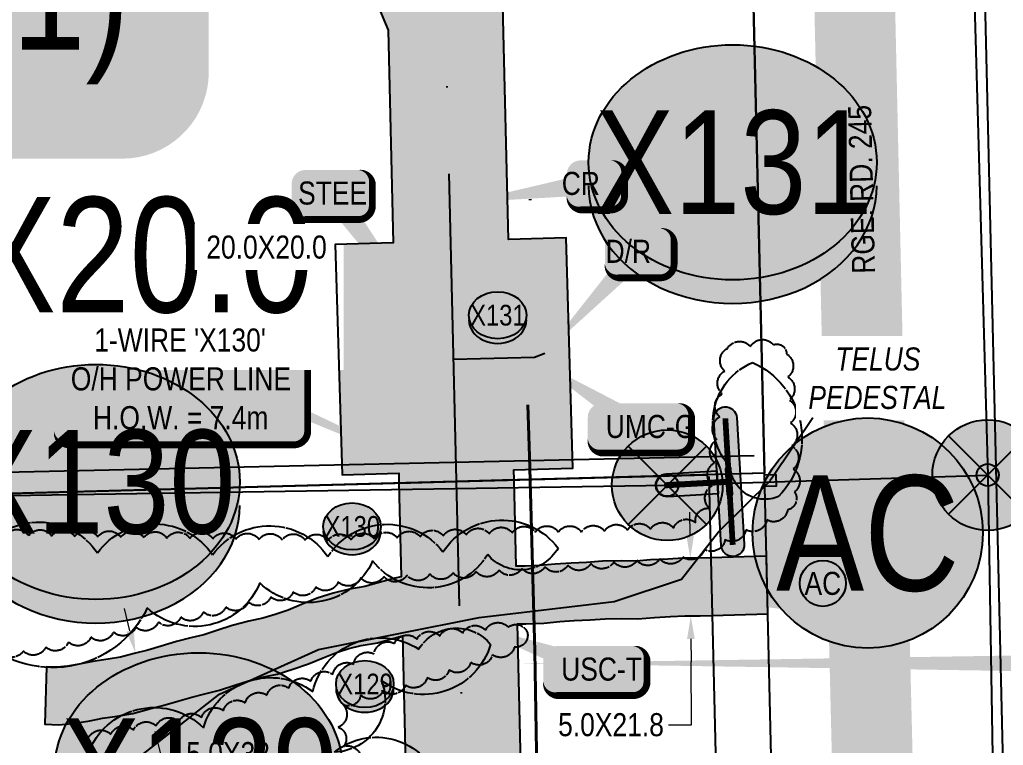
# Model space of a CAD drawing. Extents: x 88833 to 97610, y 5963373 to 5974710.
# Drawn here: x 95498.7 to 95584, y 5967934.9 to 5967997.9 of the extents above; entities that cross this region are included whole.
import ezdxf
from ezdxf.enums import TextEntityAlignment as Align

# ---------------------------------------------------------------- set-up
doc = ezdxf.new("R2010")
doc.units = 0
doc.header["$LTSCALE"] = 5
doc.header["$PDSIZE"] = 5
for name, pattern in [('0', [1, 1, 0]), ('COOP2', [10, 5, -1, 0, -1, 0, -1, 0, -1, 0, -1]), ('DASHDOT', [25.4, 12.7, -6.35, 0, -6.35])]:
    doc.linetypes.add(name, pattern=pattern)
doc.layers.get('Defpoints').update_dxf_attribs({"color": 9})
for name, color, linetype in [('Abandoned', 7, 'Continuous'), ('AS-FENCE', 48, 'foc-FENCE'), ('AS-POWER', 104, 'foc-POWER'), ('AS-POWER-EXISTING-PP', 72, 'Continuous'), ('AS-POWER-EXISTING-PP-1000', 72, 'Continuous'), ('AS-POWER-T-1000', 104, 'Continuous'), ('AS-ROADS', 254, 'Continuous'), ('AS-SYMBOL', 7, 'Continuous'), ('AS-SYMBOL-1000', 7, 'Continuous'), ('AS-TELEPHONE', 224, 'foc-TEL'), ('AS-TELEPHONE-T-1000', 224, 'Continuous'), ('C-SYMBOL', 7, 'Continuous'), ('CG-NOTES', 7, 'Continuous'), ('CG-NOTES-1000', 7, 'Continuous'), ('L-ROAD-T-1000', 7, 'Continuous'), ('L-SEC', 7, 'Continuous'), ('L-TITLEDB', 4, 'Continuous'), ('P-APEX RECON PAY ITEMS', 240, 'Continuous'), ('P-APEX RECON PAY ITEMS-1000', 240, 'Continuous'), ('P-APEX RECON-10m BUFFER', 51, 'COOP2'), ('P-APEX RECON-URBAN', 30, 'COOP2'), ('P-APEX RECON-WORK AREA', 104, 'Continuous'), ('P-CROSSINGS', 250, 'Continuous'), ('P-CROSSINGS-1000', 250, 'Continuous'), ('T-BUSH', 110, '0'), ('T-BUSH-1000', 110, '0')]:
    doc.layers.add(name, color=color, linetype=linetype)
for name, color, linetype, lineweight in [('AS-RECON EXISTING', 151, 'DASHDOT', 40), ('P-APEX RECON-TWS-T', 104, 'Continuous', 9), ('P-APEX RECON-TWS-T-1000', 104, 'Continuous', 9)]:
    doc.layers.add(name, color=color, linetype=linetype, lineweight=lineweight)
doc.layers.add('P-APEX RECON-TO BE DRILLED-H', color=7, linetype='Continuous', true_color=0xffafe1)
doc.styles.add('1.8', font='ARIALN.TTF', dxfattribs={"height": 2})
doc.styles.add('100L', font='ARIALN.TTF', dxfattribs={"height": 10})
doc.styles.add('175L', font='ARIALN.TTF', dxfattribs={"height": 2})
doc.styles.add('80', font='ARIALN.TTF', dxfattribs={"height": 10})
doc.styles.add('80L', font='ARIALN.TTF', dxfattribs={"height": 10})
doc.styles.add('Crossing', font='ARIALN.TTF', dxfattribs={"height": 10})
doc.styles.add('foc-LtypeFont', font='ARIALN.TTF', dxfattribs={"height": 7.35})
doc.linetypes.add('foc-FENCE', pattern='A,10,-1,["X",foc-LtypeFont,S=0.2,R=0,X=-0.625,Y=-0.75],-1.24', length=12.24)
doc.linetypes.add('foc-POWER', pattern='A,6,-1,["P",foc-LtypeFont,S=0.2,R=0,X=-0.625,Y=-0.75],-1.24,4', length=12.24)
doc.linetypes.add('foc-TEL', pattern='A,2,-1,["T",foc-LtypeFont,S=0.2,R=0,X=-0.425,Y=-0.75],-1.24,8', length=12.24)
doc.dimstyles.new('Compass 1 000', dxfattribs={"dimtxt": 1.8, "dimasz": 2, "dimexe": 0.2, "dimexo": 0.0625, "dimgap": 0.5, "dimtad": 0, "dimtih": 1, "dimtoh": 1, "dimzin": 0, "dimdsep": 46, "dimtxsty": '1.8', "dimcen": 0.1, "dimse1": 1, "dimse2": 1, "dimclrd": 256, "dimclrt": 256, "dimaunit": 1, "dimadec": 4, "dimazin": 0, "dimtfac": 0.06, "dimtofl": 0, "dimtmove": 0, "dimatfit": 0, "dimfxl": 0.2, "dimtolj": 1, "dimtzin": 0, "dimlwd": -1, "dimarcsym": 0})

# ---------------------------------------------------------------- blocks, each defined once
blk = doc.blocks.new('POWERPOLE')
h = blk.add_hatch(color=255)
edge = h.paths.add_edge_path()
edge.add_arc((0, 0), 0.96, 0, 360)
at = {"linetype": 'Continuous'}
for p, q in [((0.679, -0.679), (-0.679, 0.679)), ((-0.679, -0.679), (0.679, 0.679))]:
    blk.add_line(p, q, dxfattribs=at)
blk.add_circle((0, 0), 0.96, dxfattribs=at)
blk = doc.blocks.new('*U546')
h = blk.add_hatch(color=255)
h.dxf.hatch_style = 1
edge = h.paths.add_edge_path()
edge.add_arc((0.064, -1.098), 0.2, -176.6436, 3.3564, ccw=False)
edge.add_line((-0.135, -1.11), (-0.211, 0.188))
edge.add_line((-0.211, 0.188), (-0.264, 1.086))
edge.add_arc((-0.064, 1.098), 0.2, 3.3564, 183.3564, ccw=False)
edge.add_line((0.135, 1.11), (0.264, -1.086))
h = blk.add_hatch(color=255)
h.dxf.hatch_style = 1
edge = h.paths.add_edge_path()
edge.add_arc((-1.071, -0.063), 0.2, 93.3564, 273.3564, ccw=False)
edge.add_line((-1.083, 0.137), (-0.211, 0.188))
edge.add_line((-0.211, 0.188), (-0.188, -0.211))
edge.add_line((-0.188, -0.211), (-1.059, -0.262))
at = {"color": 255}
blk.add_lwpolyline([(0.264, -1.086, -1), (-0.135, -1.11), (-0.211, 0.188), (-0.264, 1.086, -1), (0.135, 1.11)], format="xyb", close=True, dxfattribs=at)
at = {"color": 72, "const_width": 0.1, "flags": 128}
for points in [[(0.064, -1.098), (-0.064, 1.098)], [(-1.071, -0.063), (0, 0)]]:
    blk.add_lwpolyline(points, dxfattribs=at)
at = {"color": 255, "flags": 128}
blk.add_lwpolyline([(-1.059, -0.262, -1), (-1.083, 0.137), (-0.211, 0.188), (-0.188, -0.211)], format="xyb", close=True, dxfattribs=at)
blk = doc.blocks.new('*U550')
h = blk.add_hatch(color=255)
edge = h.paths.add_edge_path()
edge.add_line((-49, -37), (49, -37))
edge.add_arc((49, -31), 6, 270, 360)
edge.add_line((55, -31), (55, 29.5))
edge.add_arc((49, 29.5), 6, 0, 90)
edge.add_line((49, 35.5), (-49, 35.5))
edge.add_arc((-49, 29.5), 6, 90, 180)
edge.add_line((-55, 29.5), (-55, -31))
edge.add_arc((-49, -31), 6, 180, 270)
at = {"color": 104, "flags": 128}
blk.add_lwpolyline([(-49, -37, 3, 3, 0), (49, -37, 3, 3, 0.414214), (55, -31, 3, 3, 0), (55, 29.5, 3, 0, 0.414214), (49, 35.5, 0, 0, 0), (-49, 35.5, 0, 0, 0.414214), (-55, 29.5, 0, 0, 0), (-55, -31, 0, 3, 0.414214)], format="xyseb", close=True, dxfattribs=at)
blk.add_lwpolyline([(119.49, -52.98, 0, 7.5, 0), (0, 0, 0, 0, 0)], format="xyseb", dxfattribs=at)
at = {"color": 104, "style": '80'}
blk.add_attdef('ENTER_TEXT_001', (-26.85, -4.92), '', height=10, dxfattribs=at)
blk = doc.blocks.new('*U998')
h = blk.add_hatch(color=255)
h.dxf.hatch_style = 1
edge = h.paths.add_edge_path()
edge.add_arc((0.064, -1.098), 0.2, -176.64358, 3.35642, ccw=False)
edge.add_line((-0.135, -1.11), (-0.211, 0.188))
edge.add_line((-0.211, 0.188), (-0.264, 1.086))
edge.add_arc((-0.064, 1.098), 0.2, 3.35642, 183.35642, ccw=False)
edge.add_line((0.135, 1.11), (0.264, -1.086))
h = blk.add_hatch(color=255)
h.dxf.hatch_style = 1
edge = h.paths.add_edge_path()
edge.add_arc((-5.358, -0.314), 0.2, 93.35642, 273.35642, ccw=False)
edge.add_line((-5.37, -0.115), (-0.211, 0.188))
edge.add_line((-0.211, 0.188), (-0.188, -0.211))
edge.add_line((-0.188, -0.211), (-5.347, -0.514))
at = {"color": 255}
blk.add_lwpolyline([(0.264, -1.086, -1), (-0.135, -1.11), (-0.211, 0.188), (-0.264, 1.086, -1), (0.135, 1.11)], format="xyb", close=True, dxfattribs=at)
at = {"color": 72, "const_width": 0.1, "flags": 128}
for points in [[(0.064, -1.098), (-0.064, 1.098)], [(-5.358, -0.314), (0, 0)]]:
    blk.add_lwpolyline(points, dxfattribs=at)
at = {"color": 255, "flags": 128}
blk.add_lwpolyline([(-5.347, -0.514, -1), (-5.37, -0.115), (-0.211, 0.188), (-0.188, -0.211)], format="xyb", close=True, dxfattribs=at)
blk = doc.blocks.new('*U1005')
at = {"true_color": 0xffffa8}
h = blk.add_hatch(color=51, dxfattribs=at)
edge = h.paths.add_edge_path()
edge.add_line((-9, -11.5), (9, -11.5))
edge.add_arc((9, -5.5), 6, 270, 360)
edge.add_line((15, -5.5), (15, 4))
edge.add_arc((9, 4), 6, 0, 90)
edge.add_line((9, 10), (-9, 10))
edge.add_arc((-9, 4), 6, 90, 180)
edge.add_line((-15, 4), (-15, -5.5))
edge.add_arc((-9, -5.5), 6, 180, 270)
at = {"color": 240, "flags": 128}
blk.add_lwpolyline([(-9, -11.5, 3, 3, 0), (9, -11.5, 3, 3, 0.414214), (15, -5.5, 3, 3, 0), (15, 4, 3, 0, 0.414214), (9, 10, 0, 0, 0), (-9, 10, 0, 0, 0.414214), (-15, 4, 0, 0, 0), (-15, -5.5, 0, 3, 0.414214)], format="xyseb", close=True, dxfattribs=at)
for points in [[(-41.07, -44.1, 0, 10, 0), (0, 0, 5, 5, 0)], [(-1, -11.44, 0, 10, 0), (0, 0, 5, 5, 0)]]:
    blk.add_lwpolyline(points, format="xyseb", dxfattribs=at)
at = {"color": 4, "style": '80'}
blk.add_attdef('OTHER_001', (-14.7, -5), '', height=10, dxfattribs=at)
blk = doc.blocks.new('*U1006')
at = {"true_color": 0xffffa8}
h = blk.add_hatch(color=51, dxfattribs=at)
edge = h.paths.add_edge_path()
edge.add_line((-16.5, -11.5), (16.5, -11.5))
edge.add_arc((16.5, -5.5), 6, 270, 360)
edge.add_line((22.5, -5.5), (22.5, 4))
edge.add_arc((16.5, 4), 6, 0, 90)
edge.add_line((16.5, 10), (-16.5, 10))
edge.add_arc((-16.5, 4), 6, 90, 180)
edge.add_line((-22.5, 4), (-22.5, -5.5))
edge.add_arc((-16.5, -5.5), 6, 180, 270)
at = {"color": 240, "flags": 128}
for points in [[(-58.68, 20.79, 0, 10, 0), (0, 0, 5, 5, 0)], [(-1, -11.44, 0, 10, 0), (0, 0, 5, 5, 0)]]:
    blk.add_lwpolyline(points, format="xyseb", dxfattribs=at)
blk.add_lwpolyline([(-16.5, -11.5, 3, 3, 0), (16.5, -11.5, 3, 3, 0.414214), (22.5, -5.5, 3, 3, 0), (22.5, 4, 3, 0, 0.414214), (16.5, 10, 0, 0, 0), (-16.5, 10, 0, 0, 0.414214), (-22.5, 4, 0, 0, 0), (-22.5, -5.5, 0, 3, 0.414214)], format="xyseb", close=True, dxfattribs=at)
at = {"color": 4, "style": '80'}
blk.add_attdef('OTHER_001', (-14.7, -5), '', height=10, dxfattribs=at)
blk = doc.blocks.new('Access_Point')
h = blk.add_hatch(color=255)
h.dxf.hatch_style = 1
edge = h.paths.add_edge_path()
edge.add_arc((0, 0), 9.992, 0, 360)
at = {"color": 170}
blk.add_circle((0, 0), 9.992, dxfattribs=at)
at = {"color": 170, "style": '175L'}
blk.add_text('AC', height=10, dxfattribs=at).set_placement((0, 0), align=Align.MIDDLE_CENTER)
blk = doc.blocks.new('*D1007')
at = {"layer": 'Defpoints', "color": 0, "transparency": 16777216}
for p in [(95556.822, 5967951.128), (95556.86, 5967946.132), (95556.86, 5967946.132)]:
    blk.add_point(p, dxfattribs=at)
at = {"layer": 'P-APEX RECON-TWS-T-1000', "transparency": 16777216}
for p, q in [((95556.807, 5967953.127), (95556.791, 5967955.127)), ((95556.876, 5967944.132), (95556.891, 5967942.132)), ((95556.933, 5967936.675), (95556.891, 5967942.132)), ((95554.933, 5967936.675), (95556.933, 5967936.675))]:
    blk.add_line(p, q, dxfattribs=at)
for points in [[(95557.14, 5967953.13), (95556.473, 5967953.125), (95556.822, 5967951.128)], [(95557.209, 5967944.134), (95556.542, 5967944.129), (95556.86, 5967946.132)]]:
    blk.add_solid(points, dxfattribs=at)
at = {"layer": 'P-APEX RECON-TWS-T-1000', "transparency": 16777216, "insert": (95549.944, 5967936.675), "char_height": 2, "attachment_point": 5, "style": '1.8'}
blk.add_mtext('\\A1;5.0X21.8', dxfattribs=at)
blk = doc.blocks.new('*D1008')
at = {"layer": 'Defpoints', "color": 0, "transparency": 16777216}
for p in [(95508.649, 5967942.884), (95509.845, 5967938.033), (95509.904, 5967938.047)]:
    blk.add_point(p, dxfattribs=at)
at = {"layer": 'P-APEX RECON-TWS-T-1000', "transparency": 16777216}
for p, q in [((95508.229, 5967944.84), (95507.75, 5967946.782)), ((95510.383, 5967936.106), (95510.862, 5967934.164)), ((95510.862, 5967934.164), (95512.862, 5967934.164))]:
    blk.add_line(p, q, dxfattribs=at)
for points in [[(95508.553, 5967944.92), (95507.905, 5967944.76), (95508.708, 5967942.898)], [(95510.706, 5967936.185), (95510.059, 5967936.026), (95509.904, 5967938.047)]]:
    blk.add_solid(points, dxfattribs=at)
at = {"layer": 'P-APEX RECON-TWS-T-1000', "transparency": 16777216, "insert": (95517.69, 5967934.164), "char_height": 2, "attachment_point": 5, "style": '1.8'}
blk.add_mtext('\\A1;5.0X32.1', dxfattribs=at)
blk = doc.blocks.new('*U1016')
at = {"true_color": 0xffffa8}
h = blk.add_hatch(color=51, dxfattribs=at)
edge = h.paths.add_edge_path()
edge.add_line((-19, -20), (19, -20))
edge.add_arc((19, -14), 6, 270, 360)
edge.add_line((25, -14), (25, 12.5))
edge.add_arc((19, 12.5), 6, 0, 90)
edge.add_line((19, 18.5), (-19, 18.5))
edge.add_arc((-19, 12.5), 6, 90, 180)
edge.add_line((-25, 12.5), (-25, -14))
edge.add_arc((-19, -14), 6, 180, 270)
at = {"color": 240, "flags": 128}
for points in [[(35.348, 18.541, 0, 10, 0), (0, 0, 5, 5, 0)], [(-10.607, 7.538, 0, 10, 0), (0, 0, 5, 5, 0)]]:
    blk.add_lwpolyline(points, format="xyseb", dxfattribs=at)
blk.add_lwpolyline([(-19, -20, 3, 3, 0), (19, -20, 3, 3, 0.414214), (25, -14, 3, 3, 0), (25, 12.5, 3, 0, 0.414214), (19, 18.5, 0, 0, 0), (-19, 18.5, 0, 0, 0.414214), (-25, 12.5, 0, 0, 0), (-25, -14, 0, 3, 0.414214)], format="xyseb", close=True, dxfattribs=at)
at = {"color": 4, "style": '80'}
blk.add_attdef('OTHER_001', (-14.696, -5.003), '', height=10, dxfattribs=at)
blk = doc.blocks.new('xing2')
h = blk.add_hatch(color=50)
h.dxf.hatch_style = 1
edge = h.paths.add_edge_path()
edge.add_ellipse((0, 0), major_axis=(-12.5, 0), ratio=0.816297, start_angle=0, end_angle=360)
h = blk.add_hatch(color=250)
h.dxf.hatch_style = 1
edge = h.paths.add_edge_path()
edge.add_ellipse((0, -2.047), major_axis=(-12.5, 0), ratio=0.816297, start_angle=0, end_angle=180)
edge.add_line((12.5, -2.047), (12.5, 0))
edge.add_ellipse((0, 0), major_axis=(-12.5, 0), ratio=0.816297, start_angle=0, end_angle=180, ccw=False)
edge.add_line((-12.5, 0), (-12.5, -2.047))
at = {"color": 250}
blk.add_ellipse((0, 0), major_axis=(-12.5, 0), ratio=0.816297, dxfattribs=at)
blk.add_ellipse((0, -2.047), major_axis=(-12.5, 0), ratio=0.816297, start_param=0, end_param=3.141593, dxfattribs=at)
at = {"color": 250, "style": 'Crossing'}
blk.add_attdef('CROSSING', text='', height=9, dxfattribs=at).set_placement((0.089, 0.02), align=Align.MIDDLE_CENTER)
at = {"color": 250, "style": 'Crossing', "flags": 1}
for tag, p in [('OWNER', (0.089, -12.492)), ('DESCRIPTION', (0.089, -25.77)), ('LOCATION', (0.089, -39.303)), ('DWG_REF', (0.089, -52.837))]:
    blk.add_attdef(tag, text='', height=9, dxfattribs=at).set_placement(p, align=Align.MIDDLE_CENTER)
blk = doc.blocks.new('*U1128')
at = {"true_color": 0xffffa8}
h = blk.add_hatch(color=51, dxfattribs=at)
edge = h.paths.add_edge_path()
edge.add_line((-16.5, -11.5), (16.5, -11.5))
edge.add_arc((16.5, -5.5), 6, 270, 360)
edge.add_line((22.5, -5.5), (22.5, 4))
edge.add_arc((16.5, 4), 6, 0, 90)
edge.add_line((16.5, 10), (-16.5, 10))
edge.add_arc((-16.5, 4), 6, 90, 180)
edge.add_line((-22.5, 4), (-22.5, -5.5))
edge.add_arc((-16.5, -5.5), 6, 180, 270)
at = {"color": 240, "flags": 128}
for points in [[(-46.81, 29.87, 0, 10, 0), (0, 0, 5, 5, 0)], [(-1, -11.44, 0, 10, 0), (0, 0, 5, 5, 0)]]:
    blk.add_lwpolyline(points, format="xyseb", dxfattribs=at)
blk.add_lwpolyline([(-16.5, -11.5, 3, 3, 0), (16.5, -11.5, 3, 3, 0.414214), (22.5, -5.5, 3, 3, 0), (22.5, 4, 3, 0, 0.414214), (16.5, 10, 0, 0, 0), (-16.5, 10, 0, 0, 0.414214), (-22.5, 4, 0, 0, 0), (-22.5, -5.5, 0, 3, 0.414214)], format="xyseb", close=True, dxfattribs=at)
at = {"color": 4, "style": '80'}
blk.add_attdef('OTHER_001', (-14.7, -5), '', height=10, dxfattribs=at)
blk = doc.blocks.new('*U1239')
at = {"true_color": 0xffffa8}
h = blk.add_hatch(color=51, dxfattribs=at)
edge = h.paths.add_edge_path()
edge.add_line((-11.5, -11.5), (11.5, -11.5))
edge.add_arc((11.5, -5.5), 6, 270, 360)
edge.add_line((17.5, -5.5), (17.5, 4))
edge.add_arc((11.5, 4), 6, 0, 90)
edge.add_line((11.5, 10), (-11.5, 10))
edge.add_arc((-11.5, 4), 6, 90, 180)
edge.add_line((-17.5, 4), (-17.5, -5.5))
edge.add_arc((-11.5, -5.5), 6, 180, 270)
at = {"color": 240, "flags": 128}
blk.add_lwpolyline([(-11.5, -11.5, 3, 3, 0), (11.5, -11.5, 3, 3, 0.414214), (17.5, -5.5, 3, 3, 0), (17.5, 4, 3, 0, 0.414214), (11.5, 10, 0, 0, 0), (-11.5, 10, 0, 0, 0.414214), (-17.5, 4, 0, 0, 0), (-17.5, -5.5, 0, 3, 0.414214)], format="xyseb", close=True, dxfattribs=at)
for points in [[(-1, -11.44, 0, 10, 0), (0, 0, 5, 5, 0)], [(52.75, -72.06, 0, 10, 0), (0, 0, 5, 5, 0)]]:
    blk.add_lwpolyline(points, format="xyseb", dxfattribs=at)
at = {"color": 4, "style": '80'}
blk.add_attdef('OTHER_001', (-14.7, -5), '', height=10, dxfattribs=at)
blk = doc.blocks.new('*U1240')
at = {"true_color": 0xffffa8}
h = blk.add_hatch(color=51, dxfattribs=at)
edge = h.paths.add_edge_path()
edge.add_line((-6.5, -11.5), (6.5, -11.5))
edge.add_arc((6.5, -5.5), 6, 270, 360)
edge.add_line((12.5, -5.5), (12.5, 4))
edge.add_arc((6.5, 4), 6, 0, 90)
edge.add_line((6.5, 10), (-6.5, 10))
edge.add_arc((-6.5, 4), 6, 90, 180)
edge.add_line((-12.5, 4), (-12.5, -5.5))
edge.add_arc((-6.5, -5.5), 6, 180, 270)
at = {"color": 240, "flags": 128}
blk.add_lwpolyline([(-6.5, -11.5, 3, 3, 0), (6.5, -11.5, 3, 3, 0.414214), (12.5, -5.5, 3, 3, 0), (12.5, 4, 3, 0, 0.414214), (6.5, 10, 0, 0, 0), (-6.5, 10, 0, 0, 0.414214), (-12.5, 4, 0, 0, 0), (-12.5, -5.5, 0, 3, 0.414214)], format="xyseb", close=True, dxfattribs=at)
for points in [[(-56.71, -8.24, 0, 10, 0), (0, 0, 5, 5, 0)], [(-1, -11.44, 0, 10, 0), (0, 0, 5, 5, 0)]]:
    blk.add_lwpolyline(points, format="xyseb", dxfattribs=at)
at = {"color": 4, "style": '80'}
blk.add_attdef('OTHER_001', (-14.7, -5), '', height=10, dxfattribs=at)

msp = doc.modelspace()

# ---------------------------------------------------------------- hatches: boundary and pattern name
at = {"layer": 'P-APEX RECON-10m BUFFER', "transparency": 33554687}
h = msp.add_hatch(color=256, dxfattribs=at)
h.dxf.hatch_style = 1
h.paths.add_polyline_path([(95519.054, 5968359.473), (95521.099, 5968273.649), (95520.628, 5968272.945), (95519.864, 5968272.003), (95518.873, 5968270.787), (95518.061, 5968269.442), (95517.193, 5968268.169), (95516.632, 5968267.042), (95515.223, 5968264.907), (95514.539, 5968263.738), (95513.862, 5968262.765), (95512.94, 5968261.394), (95512.148, 5968259.789), (95511.718, 5968258.24), (95511.449, 5968256.845), (95511.172, 5968255.477), (95510.83, 5968253.859), (95510.755, 5968252.339), (95510.662, 5968250.993), (95510.567, 5968248.28), (95510.534, 5968246.864), (95510.535, 5968245.548), (95510.474, 5968244.245), (95510.446, 5968242.676), (95510.619, 5968241.246), (95510.662, 5968239.896), (95510.74, 5968238.508), (95510.842, 5968237.211), (95510.883, 5968234.756), (95510.872, 5968233.46), (95510.848, 5968232.066), (95510.883, 5968230.766), (95510.822, 5968229.434), (95510.837, 5968228.081), (95510.834, 5968227.973), (95508.893, 5968227.942), (95499.564, 5968226.979), (95484.63, 5968220.594), (95490.46, 5968210.892), (95499.098, 5968215.913), (95502.099, 5968217.196), (95509.488, 5968217.959), (95522.421, 5968218.166), (95523.816, 5968159.642), (95518.821, 5968159.524), (95519.291, 5968139.545), (95524.288, 5968139.663), (95525.084, 5968105.85), (95518.628, 5968088.09), (95523.323, 5968086.383), (95513.022, 5968058.043), (95501.564, 5968053.227), (95509.306, 5968034.804), (95513.912, 5968036.74), (95530.629, 5967996.962), (95531.064, 5967978.489), (95526.037, 5967978.343), (95526.618, 5967958.367), (95531.534, 5967958.509), (95531.554, 5967957.653), (95541.542, 5967957.923), (95541.522, 5967958.799), (95546.644, 5967958.948), (95546.063, 5967978.925), (95541.052, 5967978.779), (95540.574, 5967999.089), (95523.124, 5968040.611), (95527.729, 5968042.547), (95522.524, 5968054.934), (95532.714, 5968082.97), (95537.41, 5968081.263), (95544.237, 5968100.045), (95535.137, 5968103.352), (95534.277, 5968139.898), (95539.27, 5968140.016), (95538.799, 5968159.994), (95533.805, 5968159.877), (95533.69, 5968164.69), (95558.397, 5968165.088), (95558.28, 5968170.083), (95533.571, 5968169.685), (95532.89, 5968198.273), (95558.103, 5968177.599), (95557.948, 5968184.187), (95532.733, 5968204.862), (95530.915, 5968281.175), (95531.192, 5968281.83), (95531.556, 5968283.209), (95531.965, 5968284.354), (95532.446, 5968285.751), (95532.774, 5968287.113), (95533.147, 5968288.45), (95533.375, 5968289.865), (95533.667, 5968291.078), (95533.973, 5968292.671), (95533.731, 5968295.638), (95533.591, 5968296.679), (95533.795, 5968297.474), (95534.044, 5968299.546), (95534.294, 5968300.804), (95534.411, 5968302.197), (95534.627, 5968303.39), (95534.842, 5968304.839), (95534.899, 5968306.175), (95534.987, 5968307.315), (95535.096, 5968308.066), (95536.079, 5968310.163), (95536.663, 5968311.601), (95536.967, 5968313.053), (95537.245, 5968314.554), (95537.347, 5968316.198), (95537.325, 5968317.658), (95537.253, 5968318.934), (95537.272, 5968320.208), (95537.208, 5968321.393), (95537.303, 5968323.828), (95537.329, 5968325.109), (95537.395, 5968326.405), (95537.473, 5968327.679), (95537.607, 5968328.913), (95537.732, 5968330.198), (95537.901, 5968331.405), (95538.067, 5968332.785), (95538.134, 5968334.117), (95538.224, 5968335.372), (95538.312, 5968336.79), (95538.295, 5968339.562), (95538.075, 5968341.164), (95537.806, 5968342.495), (95537.666, 5968343.63), (95537.457, 5968344.885), (95537.256, 5968346.294), (95536.832, 5968347.719), (95536.323, 5968349.115), (95535.767, 5968350.206), (95535.502, 5968351.052), (95535.257, 5968352.033), (95535.067, 5968352.994), (95534.741, 5968355.476), (95534.473, 5968356.671), (95534.156, 5968358.02), (95533.383, 5968359.86), (95519.054, 5968359.473)])
h.paths.add_polyline_path([(95515.819, 5968229.346), (95515.883, 5968230.72), (95515.845, 5968232.09), (95515.868, 5968233.395), (95515.879, 5968234.777), (95515.835, 5968237.449), (95515.725, 5968238.843), (95515.654, 5968240.115), (95515.606, 5968241.626), (95515.448, 5968242.933), (95515.468, 5968244.084), (95515.531, 5968245.432), (95515.53, 5968246.807), (95515.561, 5968248.135), (95515.652, 5968250.733), (95515.742, 5968252.043), (95515.801, 5968253.215), (95516.064, 5968254.466), (95516.35, 5968255.876), (95516.586, 5968257.097), (95516.836, 5968258), (95517.272, 5968258.882), (95517.986, 5968259.944), (95518.753, 5968261.046), (95519.467, 5968262.268), (95520.969, 5968264.543), (95521.3, 5968265.209), (95522.183, 5968228.156), (95515.834, 5968228.054)], flags=16)
h.paths.add_polyline_path([(95530.242, 5968309.404), (95529.104, 5968357.146), (95529.389, 5968356.47), (95529.604, 5968355.553), (95529.817, 5968354.603), (95530.134, 5968352.184), (95530.379, 5968350.943), (95530.69, 5968349.699), (95531.125, 5968348.311), (95531.734, 5968347.117), (95532.087, 5968346.149), (95532.362, 5968345.224), (95532.519, 5968344.124), (95532.72, 5968342.913), (95532.871, 5968341.693), (95533.147, 5968340.327), (95533.301, 5968339.204), (95533.315, 5968336.93), (95533.239, 5968335.707), (95533.147, 5968334.422), (95533.086, 5968333.209), (95532.946, 5968332.048), (95532.77, 5968330.786), (95532.637, 5968329.425), (95532.494, 5968328.102), (95532.406, 5968326.686), (95532.335, 5968325.286), (95532.309, 5968323.974), (95532.207, 5968321.357), (95532.274, 5968320.112), (95532.255, 5968318.831), (95532.331, 5968317.48), (95532.348, 5968316.315), (95532.277, 5968315.165), (95532.065, 5968314.019), (95531.866, 5968313.065), (95531.499, 5968312.165), (95530.258, 5968309.516)], flags=16)
h = msp.add_hatch(color=256, dxfattribs=at)
h.dxf.hatch_style = 1
h.paths.add_polyline_path([(95531.554, 5967957.653), (95531.745, 5967949.516), (95531.193, 5967949.402), (95528.601, 5967948.668), (95527.278, 5967948.454), (95525.862, 5967948.096), (95524.456, 5967947.656), (95523.116, 5967947.123), (95521.936, 5967946.638), (95520.823, 5967946.252), (95519.756, 5967945.93), (95518.545, 5967945.682), (95517.078, 5967945.287), (95515.775, 5967944.854), (95514.631, 5967944.49), (95513.517, 5967944.215), (95512.263, 5967943.901), (95510.946, 5967943.504), (95509.788, 5967943.165), (95508.596, 5967942.871), (95507.415, 5967942.556), (95506.35, 5967942.374), (95504.995, 5967942.184), (95503.831, 5967941.94), (95502.812, 5967941.777), (95501.885, 5967941.687), (95500.996, 5967941.714), (95500.848, 5967936.72), (95502.052, 5967936.684), (95503.448, 5967936.819), (95504.739, 5967937.026), (95505.855, 5967937.259), (95507.117, 5967937.436), (95508.482, 5967937.669), (95509.838, 5967938.031), (95511.089, 5967938.34), (95512.369, 5967938.715), (95513.592, 5967939.083), (95514.722, 5967939.367), (95515.989, 5967939.679), (95517.321, 5967940.104), (95518.516, 5967940.5), (95519.696, 5967940.818), (95520.981, 5967941.081), (95522.364, 5967941.499), (95523.705, 5967941.964), (95524.989, 5967942.491), (95526.128, 5967942.944), (95527.221, 5967943.286), (95528.292, 5967943.557), (95529.684, 5967943.782), (95531.866, 5967944.4), (95532.994, 5967896.479), (95542.982, 5967896.748), (95541.836, 5967945.447), (95542.554, 5967945.437), (95544.129, 5967945.502), (95545.494, 5967945.635), (95546.755, 5967945.714), (95548.139, 5967945.776), (95549.45, 5967945.881), (95550.813, 5967945.901), (95552.281, 5967945.86), (95553.718, 5967945.997), (95555.113, 5967946.063), (95556.35, 5967946.128), (95557.668, 5967946.138), (95558.718, 5967946.17), (95563.541, 5967946.319), (95563.424, 5967951.314), (95558.599, 5967951.165), (95557.572, 5967951.133), (95556.2, 5967951.123), (95554.865, 5967951.053), (95553.362, 5967950.982), (95552.112, 5967950.863), (95550.846, 5967950.898), (95549.213, 5967950.874), (95547.827, 5967950.763), (95546.488, 5967950.703), (95545.096, 5967950.616), (95543.782, 5967950.488), (95542.486, 5967950.434), (95541.718, 5967950.445), (95541.542, 5967957.923)])
at = {"layer": 'P-APEX RECON-TO BE DRILLED-H', "transparency": 33554687}
h = msp.add_hatch(color=256, dxfattribs=at)
h.dxf.hatch_style = 1
h.paths.add_polyline_path([(95543.103, 5967891.624), (95533.113, 5967891.389), (95531.866, 5967944.4), (95530.629, 5967996.962), (95513.912, 5968036.74), (95509.283, 5968047.755), (95525.728, 5968092.999), (95530.424, 5968091.293), (95535.119, 5968089.586), (95522.524, 5968054.934), (95520.01, 5968048.019), (95540.574, 5967999.089), (95541.052, 5967978.779), (95541.522, 5967958.799)])

# ---------------------------------------------------------------- linework, layer by layer
at = {"layer": 'Abandoned', "color": 6}
msp.add_line((95563.254, 5967958.509), (95558.26, 5967958.374), dxfattribs=at)
at = {"layer": 'AS-FENCE', "flags": 128}
msp.add_lwpolyline([(95480.385, 5967958.221), (95562.363, 5967960.039)], dxfattribs=at)
at = {"layer": 'AS-POWER', "flags": 128}
for points in [[(95478.169, 5968178.877), (95551.743, 5968173.259), (95577.218, 5968176.262), (95579.035, 5968085.06), (95582.61, 5967958.349), (95584.041, 5967873.253), (95591.809, 5967555.959)], [(95466.483, 5967924.958), (95475.679, 5967956.214), (95554.826, 5967957.465), (95582.61, 5967958.349)]]:
    msp.add_lwpolyline(points, dxfattribs=at)
at = {"layer": 'AS-RECON EXISTING', "flags": 128}
for points in [[(96443.231, 5969962.04), (96378.895, 5969960.67), (95707.631, 5969946.367), (95683.108, 5969945.845), (95666.958, 5969945.501), (95658.251, 5969944.742), (95647.182, 5969944.051), (95634.907, 5969943.889), (95629.932, 5969943.351), (95625.924, 5969942.977), (95623.874, 5969943.133), (95610.951, 5969942.137), (95606.494, 5969942.055), (95597.206, 5969941.361), (95592.419, 5969940.827), (95580.672, 5969940.54), (95576.622, 5969940.421), (95573.364, 5969940.276), (95571.15, 5969939.985), (95567.82, 5969938.808), (95564.052, 5969935.119), (95562.621, 5969932.773), (95561.948, 5969930.363), (95561.786, 5969924.135), (95562.173, 5969914.174), (95562.187, 5969910.496), (95562.128, 5969907.098), (95562.34, 5969894.745), (95562.727, 5969872.318), (95563.018, 5969855.539), (95563.393, 5969834.961), (95563.732, 5969814.918), (95564.05, 5969799.824), (95564.621, 5969772.164), (95565.486, 5969741.995), (95565.922, 5969719.566), (95566.294, 5969699.871), (95567.014, 5969677.875), (95567.767, 5969657.561), (95568.862, 5969632.244), (95569.81, 5969604.099), (95570.425, 5969587.062), (95570.799, 5969574.212), (95571.068, 5969561.331), (95571.191, 5969537.163), (95571.503, 5969524.172), (95571.828, 5969497.671), (95572.272, 5969469.861), (95572.704, 5969437.183), (95573.03, 5969414.452), (95573.181, 5969384.734), (95573.859, 5969349.801), (95575.282, 5969300.739), (95575.992, 5969282.024), (95576.658, 5969258.38), (95577.212, 5969217.497), (95577.689, 5969197.756), (95578.024, 5969182.103), (95578.109, 5969161.018), (95578.591, 5969154.257), (95578.847, 5969148.568), (95579.133, 5969138.78), (95579.419, 5969121.553), (95580.01, 5969083.4), (95580.375, 5969053.719), (95579.931, 5969040.2), (95580.237, 5969024.39), (95580.838, 5969000.326), (95581.404, 5968967.597), (95582.388, 5968942.039), (95582.655, 5968929.362), (95582.743, 5968906.108), (95583.341, 5968880.99), (95584, 5968866.921), (95584.554, 5968845.975), (95585.091, 5968823.058), (95585.121, 5968804.219), (95585.483, 5968783.866), (95585.925, 5968760.369), (95586.09, 5968745.186), (95586.39, 5968716.821), (95585.999, 5968711.113), (95585.791, 5968708.027), (95586.103, 5968701.286), (95586.188, 5968696.666), (95586.746, 5968692.135), (95587.284, 5968688.19), (95587.292, 5968683.349), (95587.254, 5968676.978), (95587.528, 5968665.2), (95587.938, 5968649.758), (95588.371, 5968641.169), (95588.51, 5968629.919), (95587.839, 5968625.769), (95587.73, 5968613.701), (95586.777, 5968600.947), (95587.476, 5968592.711), (95588.45, 5968588.175), (95589.865, 5968579.125), (95590.257, 5968570.24), (95590.053, 5968555.368), (95590.802, 5968547.414), (95591.537, 5968527.404), (95591.965, 5968513.35), (95592.564, 5968490.741), (95593.309, 5968474.151), (95593.292, 5968474.05), (95593.593, 5968452.621), (95594.035, 5968438.563), (95594.692, 5968420.184), (95594.888, 5968411.14), (95594.735, 5968404.051), (95594.875, 5968392.117), (95595.06, 5968384.28), (95595.074, 5968378.717), (95595.199, 5968377.133), (95594.833, 5968368.585), (95593.721, 5968365.84), (95592.395, 5968364.57), (95586.192, 5968364.109), (95580.61, 5968363.412), (95577.442, 5968363.317), (95568.115, 5968364.39), (95548.704, 5968363.799), (95541.992, 5968364.193), (95538.89, 5968363.974), (95536.295, 5968361.846), (95534.018, 5968354.694), (95533.673, 5968349.216), (95534.033, 5968341.479), (95534.225, 5968334.587), (95533.955, 5968326.028), (95534.099, 5968312.181), (95535.078, 5968296.101), (95534.917, 5968288.722), (95535.746, 5968280.188), (95536.421, 5968268.07), (95536.492, 5968259.798), (95536.905, 5968254.266), (95537.189, 5968242.486), (95537.484, 5968235.142), (95537.802, 5968230.114), (95536.6, 5968221.218), (95537.774, 5968202.662), (95537.671, 5968199.92), (95537.905, 5968191.456), (95537.951, 5968174.37), (95537.788, 5968167.173), (95538.028, 5968155.609), (95538.359, 5968142.728), (95538.507, 5968128.389), (95540.179, 5968117.499), (95539.942, 5968108.001), (95540.029, 5968097.506), (95540.28, 5968086.963), (95540.159, 5968074.889), (95541.054, 5968063.437), (95541.385, 5968051.46), (95541.598, 5968036.652), (95541.979, 5968021.67), (95542.146, 5968006.581), (95542.625, 5967991.489), (95542.931, 5967982.32), (95543.16, 5967973.791), (95543.039, 5967970.532), (95543.193, 5967968.874)], [(95649.02, 5967962.128), (95653.203, 5967964.098), (95653.492, 5967964.922), (95653.579, 5967971.078), (95651.53, 5967972.505), (95639.216, 5967972.391), (95634.609, 5967972.27), (95625.128, 5967972.023), (95563.533, 5967970.033), (95562.323, 5967969.86), (95557.456, 5967969.884), (95550.907, 5967969.589), (95545.908, 5967969.038), (95544.2, 5967968.935), (95543.193, 5967968.874), (95542.63, 5967966.889), (95542.885, 5967959.968)], [(95542.886, 5967959.988), (95543.341, 5967943.058), (95543.736, 5967919.464), (95543.999, 5967909.146), (95544.472, 5967898.036)]]:
    msp.add_lwpolyline(points, dxfattribs=at)
at = {"layer": 'AS-ROADS', "const_width": 7, "flags": 128}
msp.add_lwpolyline([(95670.906, 5963393.096), (95651.052, 5964316.405), (95634.466, 5965117.395), (95616.088, 5965910.258), (95601.476, 5966746.266), (95571.822, 5967965.841), (95524.575, 5970082.852)], dxfattribs=at)
at = {"layer": 'AS-ROADS', "const_width": 2.998}
msp.add_lwpolyline([(95572.287, 5967946.714), (95566.087, 5967948.051), (95563.226, 5967948.436), (95561.782, 5967948.568), (95560.386, 5967948.625), (95559.008, 5967948.678), (95557.62, 5967948.636), (95556.275, 5967948.625), (95554.989, 5967948.558), (95553.54, 5967948.49), (95552.197, 5967948.361), (95550.829, 5967948.399), (95549.332, 5967948.378), (95547.983, 5967948.269), (95546.621, 5967948.209), (95545.295, 5967948.126), (95543.956, 5967947.995), (95542.52, 5967947.935), (95541.028, 5967947.957), (95539.594, 5967947.802), (95538.376, 5967947.76), (95537.134, 5967947.706), (95535.799, 5967947.624), (95534.438, 5967947.486), (95533.054, 5967947.235), (95531.786, 5967946.974), (95529.143, 5967946.225), (95527.785, 5967946.006), (95526.542, 5967945.691), (95525.292, 5967945.3), (95524.053, 5967944.807), (95522.821, 5967944.301), (95521.594, 5967943.875), (95520.368, 5967943.505), (95519.12, 5967943.25), (95517.797, 5967942.894), (95516.548, 5967942.479), (95515.31, 5967942.084), (95514.119, 5967941.791), (95512.928, 5967941.492), (95511.658, 5967941.109), (95510.439, 5967940.752), (95509.217, 5967940.451), (95507.949, 5967940.112), (95506.734, 5967939.905), (95505.425, 5967939.722), (95504.285, 5967939.483), (95503.13, 5967939.298), (95501.968, 5967939.186), (95500.922, 5967939.217)], dxfattribs=at)
at = {"layer": 'AS-TELEPHONE', "flags": 128}
msp.add_lwpolyline([(95563.247, 5967958.361), (95564.246, 5967958.384), (95564.269, 5967957.385), (95563.27, 5967957.362)], close=True, dxfattribs=at)
msp.add_lwpolyline([(95503.209, 5967928.252), (95507.81, 5967932.906), (95515.991, 5967939.33), (95524.572, 5967943.224), (95538.503, 5967945.999), (95550.221, 5967947.362), (95556.049, 5967949.308), (95559.28, 5967953.414), (95563.769, 5967957.874)], dxfattribs=at)
at = {"layer": 'C-SYMBOL', "color": 3, "flags": 128}
msp.add_lwpolyline([(95541.773, 5967942.016, 0, 5, 0), (95702.271, 5967942.016, 0, 0, 0)], format="xyseb", dxfattribs=at)
at = {"layer": 'L-SEC', "flags": 128}
for points in [[(95592.8, 5967557.16), (95573.903, 5968360.883)], [(95572.702, 5967556.687), (95553.805, 5968360.41)]]:
    msp.add_lwpolyline(points, dxfattribs=at)
at = {"layer": 'L-TITLEDB'}
msp.add_line((95417.612, 5967954.579), (95558.26, 5967958.374), dxfattribs=at)
at = {"layer": 'L-TITLEDB', "flags": 128}
msp.add_lwpolyline([(94758.122, 5967936.786), (94749.105, 5968338.719), (95553.805, 5968360.41), (95563.254, 5967958.509), (94758.122, 5967936.786)], close=True, dxfattribs=at)
msp.add_lwpolyline([(95558.43, 5967958.225), (95559.894, 5967897.031)], dxfattribs=at)
at = {"layer": 'P-APEX RECON-URBAN', "ltscale": 1.5, "flags": 128}
msp.add_lwpolyline([(95536.298, 5967968.407), (95543.323, 5967968.562), (95544.2, 5967968.935)], dxfattribs=at)
at = {"layer": 'P-APEX RECON-WORK AREA', "flags": 128}
msp.add_lwpolyline([(95542.982, 5967896.748), (95541.836, 5967945.447), (95542.554, 5967945.437), (95544.129, 5967945.502), (95545.494, 5967945.635), (95546.755, 5967945.714), (95548.139, 5967945.776), (95549.45, 5967945.881), (95550.813, 5967945.901), (95552.281, 5967945.86), (95553.718, 5967945.997), (95555.113, 5967946.063), (95556.35, 5967946.128), (95557.668, 5967946.138), (95558.718, 5967946.17), (95563.541, 5967946.319), (95563.424, 5967951.314), (95558.599, 5967951.165), (95557.572, 5967951.133), (95556.2, 5967951.123), (95554.865, 5967951.053), (95553.362, 5967950.982), (95552.112, 5967950.863), (95550.846, 5967950.898), (95549.213, 5967950.874), (95547.827, 5967950.763), (95546.488, 5967950.703), (95545.096, 5967950.616), (95543.782, 5967950.488), (95542.486, 5967950.434), (95541.718, 5967950.445), (95541.542, 5967957.923), (95531.554, 5967957.653), (95531.745, 5967949.516), (95531.193, 5967949.402), (95528.601, 5967948.668), (95527.278, 5967948.454), (95525.862, 5967948.096), (95524.456, 5967947.656), (95523.116, 5967947.123), (95521.936, 5967946.638), (95520.823, 5967946.252), (95519.756, 5967945.93), (95518.545, 5967945.682), (95517.078, 5967945.287), (95515.775, 5967944.854), (95514.631, 5967944.49), (95513.517, 5967944.215), (95512.263, 5967943.901), (95510.946, 5967943.504), (95509.788, 5967943.165), (95508.596, 5967942.871), (95507.415, 5967942.556), (95506.35, 5967942.374), (95504.995, 5967942.184), (95503.831, 5967941.94), (95502.812, 5967941.777), (95501.885, 5967941.687), (95500.996, 5967941.714), (95500.848, 5967936.72), (95502.052, 5967936.684), (95503.448, 5967936.819), (95504.739, 5967937.026), (95505.855, 5967937.259), (95507.117, 5967937.436), (95508.482, 5967937.669), (95509.838, 5967938.031), (95511.089, 5967938.34), (95512.369, 5967938.715), (95513.592, 5967939.083), (95514.722, 5967939.367), (95515.989, 5967939.679), (95517.321, 5967940.104), (95518.516, 5967940.5), (95519.696, 5967940.818), (95520.981, 5967941.081), (95522.364, 5967941.499), (95523.705, 5967941.964), (95524.989, 5967942.491), (95526.128, 5967942.944), (95527.221, 5967943.286), (95528.292, 5967943.557), (95529.684, 5967943.782), (95531.866, 5967944.4), (95532.994, 5967896.479)], dxfattribs=at)
at = {"layer": 'T-BUSH', "flags": 128}
msp.add_lwpolyline([(95564.481, 5967956.495, -0.520567), (95560.302, 5967959.029, -0.520567), (95562.214, 5967968.112, -0.520567)], format="xyb", close=True, dxfattribs=at)
for points in [[(95495.416, 5967951.758, -0.520567), (95505.407, 5967951.588, -0.520567), (95515.397, 5967951.418, -0.520567), (95525.388, 5967951.268, -0.520567), (95535.371, 5967951.674, -0.520567), (95545.356, 5967952.006, -0.520567), (95539.251, 5967951.44, -0.520567), (95529.273, 5967950.901, -0.520567), (95519.485, 5967948.988, -0.520567), (95509.733, 5967946.813, -0.520567), (95495.026, 5967944.366, -0.520567)], [(95504.768, 5967934.612, -0.520567), (95514.594, 5967936.424, -0.520567), (95524.072, 5967939.566, -0.520567), (95533.279, 5967943.236, -0.520567), (95539.506, 5967943.646, -0.520567), (95530.025, 5967940.527, -0.520567), (95525.955, 5967934.304, -0.520567), (95535.061, 5967931.709, -0.520567), (95528.481, 5967924.226, -0.520567), (95524.825, 5967915.226, -0.520567), (95523.621, 5967905.612, -0.520567), (95515.311, 5967901.448, -0.520567), (95505.432, 5967900.132, -0.520567), (95495.84, 5967897.337, -0.520567), (95488.635, 5967895.958, -0.520567)]]:
    msp.add_lwpolyline(points, format="xyb", dxfattribs=at)
at = {"layer": 'T-BUSH-1000', "flags": 128}
msp.add_lwpolyline([(95504.605, 5967935.496, -0.520567), (95506.57, 5967935.858, -0.520567), (95508.535, 5967936.221, -0.520567), (95510.5, 5967936.584, -0.520567), (95512.466, 5967936.946, -0.520567), (95514.431, 5967937.309, -0.520567), (95516.332, 5967937.912, -0.520567), (95518.215, 5967938.581, -0.520567), (95520.098, 5967939.249, -0.520567), (95521.998, 5967939.869, -0.520567), (95523.908, 5967940.456, -0.520567), (95525.818, 5967941.044, -0.520567), (95527.61, 5967941.923, -0.520567), (95529.39, 5967942.83, -0.520567), (95531.171, 5967943.738, -0.520567), (95533.114, 5967944.121, -0.520567), (95535.095, 5967944.379, -0.520567), (95537.077, 5967944.637, -0.520567), (95539.059, 5967944.895, -0.520567), (95541.041, 5967945.149, -0.520567), (95542.692, 5967944.669, -0.520567), (95541.56, 5967943.41, -0.520567), (95539.673, 5967942.751, -0.520567), (95537.786, 5967942.093, -0.520567), (95535.9, 5967941.434, -0.520567), (95534.013, 5967940.775, -0.520567), (95532.126, 5967940.117, -0.520567), (95530.189, 5967939.643, -0.520567), (95528.228, 5967939.258, -0.520567), (95526.715, 5967938.416, -0.520567), (95526.293, 5967936.463, -0.520567), (95526.75, 5967934.814, -0.520567), (95528.289, 5967933.539, -0.520567), (95530.014, 5967932.76, -0.520567), (95532.011, 5967932.712, -0.520567), (95534.009, 5967932.663, -0.520567), (95535.81, 5967932.213, -0.520567), (95535.398, 5967930.74, -0.520567), (95533.998, 5967929.314, -0.520567), (95532.608, 5967927.879, -0.520567), (95531.351, 5967926.325, -0.520567), (95530.094, 5967924.772, -0.520567), (95528.823, 5967923.229, -0.520567), (95527.547, 5967921.692, -0.520567), (95526.719, 5967919.938, -0.520567), (95526.313, 5967917.981, -0.520567), (95525.908, 5967916.024, -0.520567), (95525.503, 5967914.068, -0.520567), (95525.485, 5967912.083, -0.520567), (95525.605, 5967910.088, -0.520567), (95525.725, 5967908.093, -0.520567), (95525.06, 5967906.286, -0.520567), (95524.048, 5967904.563, -0.520567), (95523.036, 5967902.84, -0.520567), (95521.446, 5967901.908, -0.520567), (95519.497, 5967901.469, -0.520567), (95517.547, 5967901.03, -0.520567), (95515.598, 5967900.591, -0.520567), (95513.637, 5967900.222, -0.520567), (95511.646, 5967900.048, -0.520567), (95509.656, 5967899.873, -0.520567), (95507.665, 5967899.698, -0.520567), (95505.718, 5967899.277, -0.520567), (95503.787, 5967898.76, -0.520567), (95501.858, 5967898.238, -0.520567), (95499.947, 5967897.653, -0.520567), (95498.036, 5967897.069, -0.520567), (95496.125, 5967896.484, -0.520567), (95494.167, 5967896.091, -0.520567), (95492.204, 5967895.719, -0.520567), (95490.24, 5967895.347, -0.520567), (95488.803, 5967895.075, -0.520567)], format="xyb", dxfattribs=at)

# ---------------------------------------------------------------- block references
at = {"layer": 'AS-POWER-EXISTING-PP', "color": 5, "xscale": 5, "yscale": 5, "zscale": 5}
msp.add_blockref('POWERPOLE', (95554.826, 5967957.465), dxfattribs=at)
at = {"layer": 'AS-POWER-EXISTING-PP-1000', "xscale": 0.9992045070000001, "yscale": 0.9992045070000001, "zscale": 0.9992045070000001}
for p in [(95582.61, 5967958.349), (95554.826, 5967957.465)]:
    msp.add_blockref('POWERPOLE', p, dxfattribs=at)
at = {"layer": 'AS-POWER-T-1000', "color": 5}
ref = msp.add_blockref('*U550', (95512.641, 5967968.368), dxfattribs=dict(at, xscale=0.2, yscale=0.2, zscale=0.2))
ref.add_attrib('ENTER_TEXT_001', 'NORTH PARKLAND', (95502.056, 5967972.407), dxfattribs={"layer": '0', "color": 104, "height": 2, "style": '80'})
ref.add_attrib('ENTER_TEXT_002', "1-WIRE 'X130'", (95505.133, 5967969.065), dxfattribs={"layer": '0', "color": 104, "height": 2, "style": '80'})
ref.add_attrib('ENTER_TEXT_003', 'O/H POWER LINE', (95503.097, 5967965.696), dxfattribs={"layer": '0', "color": 104, "height": 2, "style": '80'})
ref.add_attrib('ENTER_TEXT_004', 'H.O.W. = 7.4m', (95505.019, 5967962.327), dxfattribs={"layer": '0', "color": 104, "height": 2, "style": '80'})
at = {"layer": 'AS-SYMBOL', "color": 5, "xscale": 5, "yscale": 5, "zscale": 5}
msp.add_blockref('*U546', (95560.18, 5967957.779), dxfattribs=at)
at = {"layer": 'AS-SYMBOL-1000', "xscale": 0.9992045070000001, "yscale": 0.9992045070000001, "zscale": 0.9992045070000001}
msp.add_blockref('*U998', (95560.18, 5967957.779), dxfattribs=at)
at = {"layer": 'CG-NOTES-1000', "xscale": 0.1998409014, "yscale": 0.1998409014, "zscale": 0.1998409014}
msp.add_blockref('Access_Point', (95568.317, 5967948.951), dxfattribs=at)
at = {"layer": 'P-APEX RECON PAY ITEMS-1000', "xscale": 0.2, "yscale": 0.2, "zscale": 0.2}
for name, p, values in [('*U1240', (95548.615, 5967983.653), {'OTHER_001': 'CR'}), ('*U1005', (95552.413, 5967977.761), {'OTHER_001': 'D/R'}), ('*U1128', (95552.431, 5967962.563), {'OTHER_001': 'UMC-G'}), ('*U1006', (95548.565, 5967941.513), {'OTHER_001': 'USC-T'})]:
    msp.add_blockref(name, p, dxfattribs=at).add_auto_attribs(values)
at = {"layer": 'P-CROSSINGS', "xscale": 0.9992045070000001, "yscale": 0.9992045070000001, "zscale": 0.9992045070000001}
for p, values in [((95560.494, 5967985.48), {'CROSSING': 'X131'}), ((95514.187, 5967932.726), {'CROSSING': 'X129'})]:
    msp.add_blockref('xing2', p, dxfattribs=at).add_auto_attribs(values)
at = {"layer": 'P-CROSSINGS-1000', "xscale": 0.1998409014, "yscale": 0.1998409014, "zscale": 0.1998409014}
for p, values in [((95540.116, 5967972.216), {'CROSSING': 'X131'}), ((95527.491, 5967953.886), {'CROSSING': 'X130'}), ((95528.597, 5967940.215), {'CROSSING': 'X129'})]:
    msp.add_blockref('xing2', p, dxfattribs=at).add_auto_attribs(values)

# ---------------------------------------------------------------- texts
at = {"layer": 'L-ROAD-T-1000', "insert": (95570.675, 5967983.112), "char_height": 2, "width": 14.83755, "attachment_point": 2, "rotation": 91.40944, "style": '80L'}
msp.add_mtext('RGE. RD. 245', dxfattribs=at)

# ---------------------------------------------------------------- dimensions: what is measured, and where the dimension line sits
at = {"layer": 'P-APEX RECON-TWS-T-1000'}
dim = msp.add_linear_dim(base=(95556.86, 5967946.132), p1=(95556.822, 5967951.128), p2=(95556.86, 5967946.132), angle=270.43903, text='5.0X21.8', dimstyle='Compass 1 000', override={"dimtmove": 1}, dxfattribs=at)
dim.commit()
dim.dimension.update_dxf_attribs({"geometry": '*D1007', "text_midpoint": (95555.014, 5967936.675), "dimtype": 161})
dim = msp.add_aligned_dim(p1=(95508.649, 5967942.884), p2=(95509.845, 5967938.033), distance=0.06, text='5.0X32.1', dimstyle='Compass 1 000', dxfattribs=at)
dim.commit()
dim.dimension.update_dxf_attribs({"geometry": '*D1008', "text_midpoint": (95517.69, 5967934.164)})

# ---------------------------------------------------------------- next in the draw order: texts
at = {"layer": 'P-APEX RECON-TWS-T', "insert": (95471.887, 5967982.464), "char_height": 10, "attachment_point": 1, "style": '175L', "bg_fill": 2}
msp.add_mtext_dynamic_manual_height_columns('20.0X20.0', width=49.86126, gutter_width=100, heights=[0], dxfattribs=at)

# ---------------------------------------------------------------- next in the draw order: linework, layer by layer
at = {"layer": 'T-BUSH-1000', "flags": 128}
msp.add_lwpolyline([(95495.44, 5967953.157, -0.520567), (95497.438, 5967953.123, -0.520567), (95499.436, 5967953.089, -0.520567), (95501.434, 5967953.055, -0.520567), (95503.433, 5967953.021, -0.520567), (95505.431, 5967952.987, -0.520567), (95507.429, 5967952.953, -0.520567), (95509.427, 5967952.919, -0.520567), (95511.425, 5967952.885, -0.520567), (95513.423, 5967952.851, -0.520567), (95515.421, 5967952.817, -0.520567), (95517.419, 5967952.783, -0.520567), (95519.418, 5967952.754, -0.520567), (95521.416, 5967952.725, -0.520567), (95523.414, 5967952.696, -0.520567), (95525.412, 5967952.667, -0.520567), (95527.409, 5967952.728, -0.520567), (95529.406, 5967952.815, -0.520567), (95531.402, 5967952.901, -0.520567), (95533.399, 5967952.988, -0.520567), (95535.395, 5967953.075, -0.520567), (95537.392, 5967953.162, -0.520567), (95539.388, 5967953.249, -0.520567), (95541.385, 5967953.335, -0.520567), (95543.382, 5967953.405, -0.520567), (95545.38, 5967953.405, -0.520567), (95547.378, 5967953.405, -0.520567), (95549.375, 5967953.487, -0.520567), (95551.372, 5967953.573, -0.520567), (95553.368, 5967953.658, -0.520567), (95555.365, 5967953.744, -0.520567), (95557.274, 5967954.215, -0.520567), (95558.504, 5967955.452, -0.520567), (95558.721, 5967957.438, -0.520567), (95558.938, 5967959.425, -0.520567), (95559.155, 5967961.411, -0.520567), (95559.373, 5967963.398, -0.520567), (95559.59, 5967965.385, -0.520567), (95559.807, 5967967.371, -0.520567), (95560.04, 5967969.342, -0.520567), (95562.032, 5967969.501, -0.520567), (95564.024, 5967969.66, -0.520567), (95565.173, 5967968.852, -0.520567), (95565.287, 5967966.856, -0.520567), (95565.402, 5967964.861, -0.520567), (95565.517, 5967962.866, -0.520567), (95565.631, 5967960.871, -0.520567), (95565.746, 5967958.876, -0.520567), (95565.86, 5967956.881, -0.520567), (95565.254, 5967955.313, -0.520567), (95563.448, 5967954.457, -0.520567), (95561.643, 5967953.601, -0.520567), (95559.837, 5967952.745, -0.520567), (95558.031, 5967951.889, -0.520567), (95556.174, 5967951.229, -0.520567), (95554.18, 5967951.089, -0.520567), (95552.187, 5967950.948, -0.520567), (95550.193, 5967950.808, -0.520567), (95548.2, 5967950.668, -0.520567), (95546.207, 5967950.527, -0.520567), (95544.213, 5967950.387, -0.520567), (95542.22, 5967950.247, -0.520567), (95540.226, 5967950.107, -0.520567), (95538.232, 5967949.982, -0.520567), (95536.236, 5967949.875, -0.520567), (95534.241, 5967949.767, -0.520567), (95532.245, 5967949.66, -0.520567), (95530.25, 5967949.552, -0.520567), (95528.254, 5967949.445, -0.520567), (95526.295, 5967949.074, -0.520567), (95524.344, 5967948.639, -0.520567), (95522.394, 5967948.204, -0.520567), (95520.443, 5967947.769, -0.520567), (95518.493, 5967947.334, -0.520567), (95516.542, 5967946.899, -0.520567), (95514.592, 5967946.463, -0.520567), (95512.641, 5967946.028, -0.520567), (95510.691, 5967945.593, -0.520567), (95508.741, 5967945.158, -0.520567), (95506.79, 5967944.723, -0.520567), (95504.84, 5967944.288, -0.520567), (95502.889, 5967943.852, -0.520567), (95500.939, 5967943.417, -0.520567), (95498.977, 5967943.077, -0.520567), (95496.979, 5967943.021, -0.520567), (95495.065, 5967942.968, -0.520567)], format="xyb", dxfattribs=at)

# ---------------------------------------------------------------- next in the draw order: block references
at = {"layer": 'P-APEX RECON PAY ITEMS'}
ref = msp.add_blockref('*U1016', (95488.562, 5968007.299), dxfattribs=at)
ref.add_attrib('OTHER_001', 'F-P/L', (95474.292, 5968012.103), dxfattribs={"layer": '0', "color": 4, "height": 10, "style": '80'})
ref.add_attrib('OTHER_002', 'RM(X1)', (95468.746, 5967995.265), dxfattribs={"layer": '0', "color": 4, "height": 10, "style": '80'})
at = {"layer": 'P-CROSSINGS', "xscale": 0.9992045070000001, "yscale": 0.9992045070000001, "zscale": 0.9992045070000001}
msp.add_blockref('xing2', (95505.263, 5967957.751), dxfattribs=at).add_auto_attribs({'CROSSING': 'X130'})

# ---------------------------------------------------------------- next in the draw order: texts
at = {"layer": 'P-APEX RECON-TWS-T-1000', "insert": (95514.848, 5967979.128), "char_height": 2, "attachment_point": 1, "style": '175L', "bg_fill": 2}
msp.add_mtext_dynamic_manual_height_columns('20.0X20.0', width=10.36249, gutter_width=100, heights=[0], dxfattribs=at)

# ---------------------------------------------------------------- next in the draw order: linework, layer by layer
at = {"layer": 'P-APEX RECON-WORK AREA'}
msp.add_lwpolyline([(95513.912, 5968036.74), (95530.629, 5967996.962), (95531.064, 5967978.489), (95526.037, 5967978.343), (95526.618, 5967958.367), (95531.534, 5967958.509), (95531.554, 5967957.653), (95541.542, 5967957.923), (95541.522, 5967958.799), (95546.644, 5967958.948), (95546.063, 5967978.925), (95541.052, 5967978.779), (95540.574, 5967999.089)], dxfattribs=at)

# ---------------------------------------------------------------- next in the draw order: block references
at = {"layer": 'P-APEX RECON PAY ITEMS-1000', "xscale": 0.2, "yscale": 0.2, "zscale": 0.2}
msp.add_blockref('*U1239', (95525.748, 5967982.818), dxfattribs=at).add_auto_attribs({'OTHER_001': 'STEE'})

# ---------------------------------------------------------------- next in the draw order: texts
at = {"layer": 'AS-TELEPHONE-T-1000', "insert": (95566.99, 5967969.419), "char_height": 2, "attachment_point": 1, "style": '100L', "bg_fill": 2}
msp.add_mtext_dynamic_manual_height_columns('\\pi2.4056;{\\fArial Narrow|b0|i1|c0|p34;TELUS\\P\\pi0.069995;PEDESTAL}', width=11.92307, gutter_width=55, heights=[0], dxfattribs=at)

# ---------------------------------------------------------------- next in the draw order: linework, layer by layer
at = {"layer": 'P-APEX RECON-URBAN', "ltscale": 1.5, "flags": 128}
msp.add_lwpolyline([(95604.664, 5963883.775), (95600.688, 5963884.065), (95571.901, 5963891.318), (95550.768, 5963922.089), (95550.576, 5963922.388), (95478.967, 5963996.096), (95465.352, 5964311.406), (95468.839, 5964421.135), (95470.649, 5964475.305), (95620.187, 5964480.377), (95611.989, 5964873.285), (95529.082, 5964871.565), (95526.625, 5964991.535), (95665.381, 5964994.31), (95662.79, 5965117.145), (95662.114, 5965146.983), (95828.828, 5965237.722), (95821.659, 5965434.392), (95656.094, 5965431.226), (95637.653, 5966315.61), (95636.831, 5966360.608), (95631.163, 5966670.767), (95630.418, 5966710.155), (95629.286, 5966773.514), (95573.296, 5966772.481), (95562.209, 5967247.76), (95558.533, 5967405.315), (95555.954, 5967515.885), (95553.815, 5967607.121), (95550.488, 5967748.44), (95549.548, 5967788.356), (95547.114, 5967891.755), (95538.108, 5967891.507), (95535.601, 5967998.025), (95514.647, 5968047.887), (95530.424, 5968091.293), (95528.948, 5968153.973), (95524.05, 5968359.55), (95523.447, 5968384.548), (95600.52, 5968386.516), (95597.793, 5968513.781), (95647.557, 5968535.504), (95594.679, 5968659.067), (95594.153, 5968683.607), (95593.146, 5968730.564), (95586.83, 5969025.233), (95585.973, 5969065.243), (95584.576, 5969130.419), (95583.347, 5969187.024), (95576.228, 5969512.869), (95575.431, 5969547.888), (95567.508, 5969905.416), (95562.187, 5969910.496)], dxfattribs=at)

# ---------------------------------------------------------------- next in the draw order: block references
at = {"layer": 'AS-POWER-EXISTING-PP', "color": 5, "xscale": 5, "yscale": 5, "zscale": 5}
msp.add_blockref('POWERPOLE', (95582.61, 5967958.349), dxfattribs=at)
at = {"layer": 'CG-NOTES', "xscale": 0.9992045070000001, "yscale": 0.9992045070000001, "zscale": 0.9992045070000001}
msp.add_blockref('Access_Point', (95572.21, 5967953.314), dxfattribs=at)

# ---------------------------------------------------------------- next in the draw order: leaders
at = {"layer": 'AS-TELEPHONE-T-1000', "path_type": 1}
msp.add_leader([(95563.75, 5967957.89), (95567.453, 5967963.334)], dimstyle='Compass 1 000', override={"dimgap": 0.5, "dimtad": 0}, dxfattribs=at)

doc.saveas('drawing.dxf')
